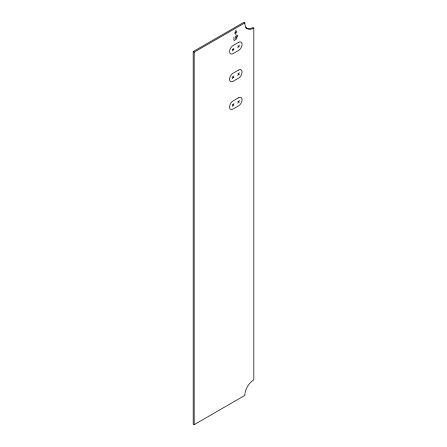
<?xml version="1.0" encoding="UTF-8"?>
<svg xmlns="http://www.w3.org/2000/svg" width="447" height="447" viewBox="0 0 447 447"><rect width="100%" height="100%" fill="white"/><g stroke="black" fill="none" stroke-linecap="round" stroke-linejoin="round"><path stroke-width="0.67" d="M232.267 50.98L233.882 48.181M237.765 47.807L239.38 45.007M232.267 78.678L233.882 75.878M237.765 75.504L239.38 72.705M232.267 106.375L233.882 103.581M237.765 103.201L239.38 100.407M193.188 51.578L243.816 22.35L244.816 22.926A12.723 7.342 -60 0 0 253.812 28.122L253.812 379.838A12.723 7.342 -60 0 0 244.816 395.422L194.188 424.65L193.188 424.074L193.188 51.578L194.188 52.159L244.816 22.926M235.742 32.737L234.692 33.346L235.82 30.43L236.955 32.039L235.82 32.692L235.82 35.045M236.519 37.347L236.927 37.107A1.09 0.631 -60 0 0 237.698 35.771A1.09 0.631 -60 0 0 236.927 35.33L236.452 35.928L236.435 39.308M253.812 28.122L252.812 27.541A12.723 7.342 -60 0 1 245.431 27.356M237.765 45.94L239.38 46.874M232.267 49.114L233.882 50.047M237.765 73.638L239.38 74.571M232.267 76.811L233.882 77.744M237.765 101.335L239.38 102.268M232.267 104.509L233.882 105.442M235.329 36.252L235.329 39.191A0.978 0.564 -60 0 1 234.636 40.386A0.978 0.564 -60 0 1 233.943 39.99L233.943 37.051M194.188 52.159L194.188 424.65M238.569 42.37L233.071 45.544A4.945 2.855 -60 0 0 229.574 51.601A4.945 2.855 -60 0 0 233.071 53.618L238.569 50.444A4.945 2.855 -60 0 0 242.067 44.387A4.945 2.855 -60 0 0 238.569 42.37M238.569 70.067L233.071 73.241A4.945 2.855 -60 0 0 229.574 79.298A4.945 2.855 -60 0 0 233.071 81.32L238.569 78.147A4.945 2.855 -60 0 0 242.067 72.084A4.945 2.855 -60 0 0 238.569 70.067M238.569 97.764L233.071 100.938A4.945 2.855 -60 0 0 229.574 106.995A4.945 2.855 -60 0 0 233.071 109.018L238.569 105.844A4.945 2.855 -60 0 0 242.067 99.782A4.945 2.855 -60 0 0 238.569 97.764"/></g></svg>
